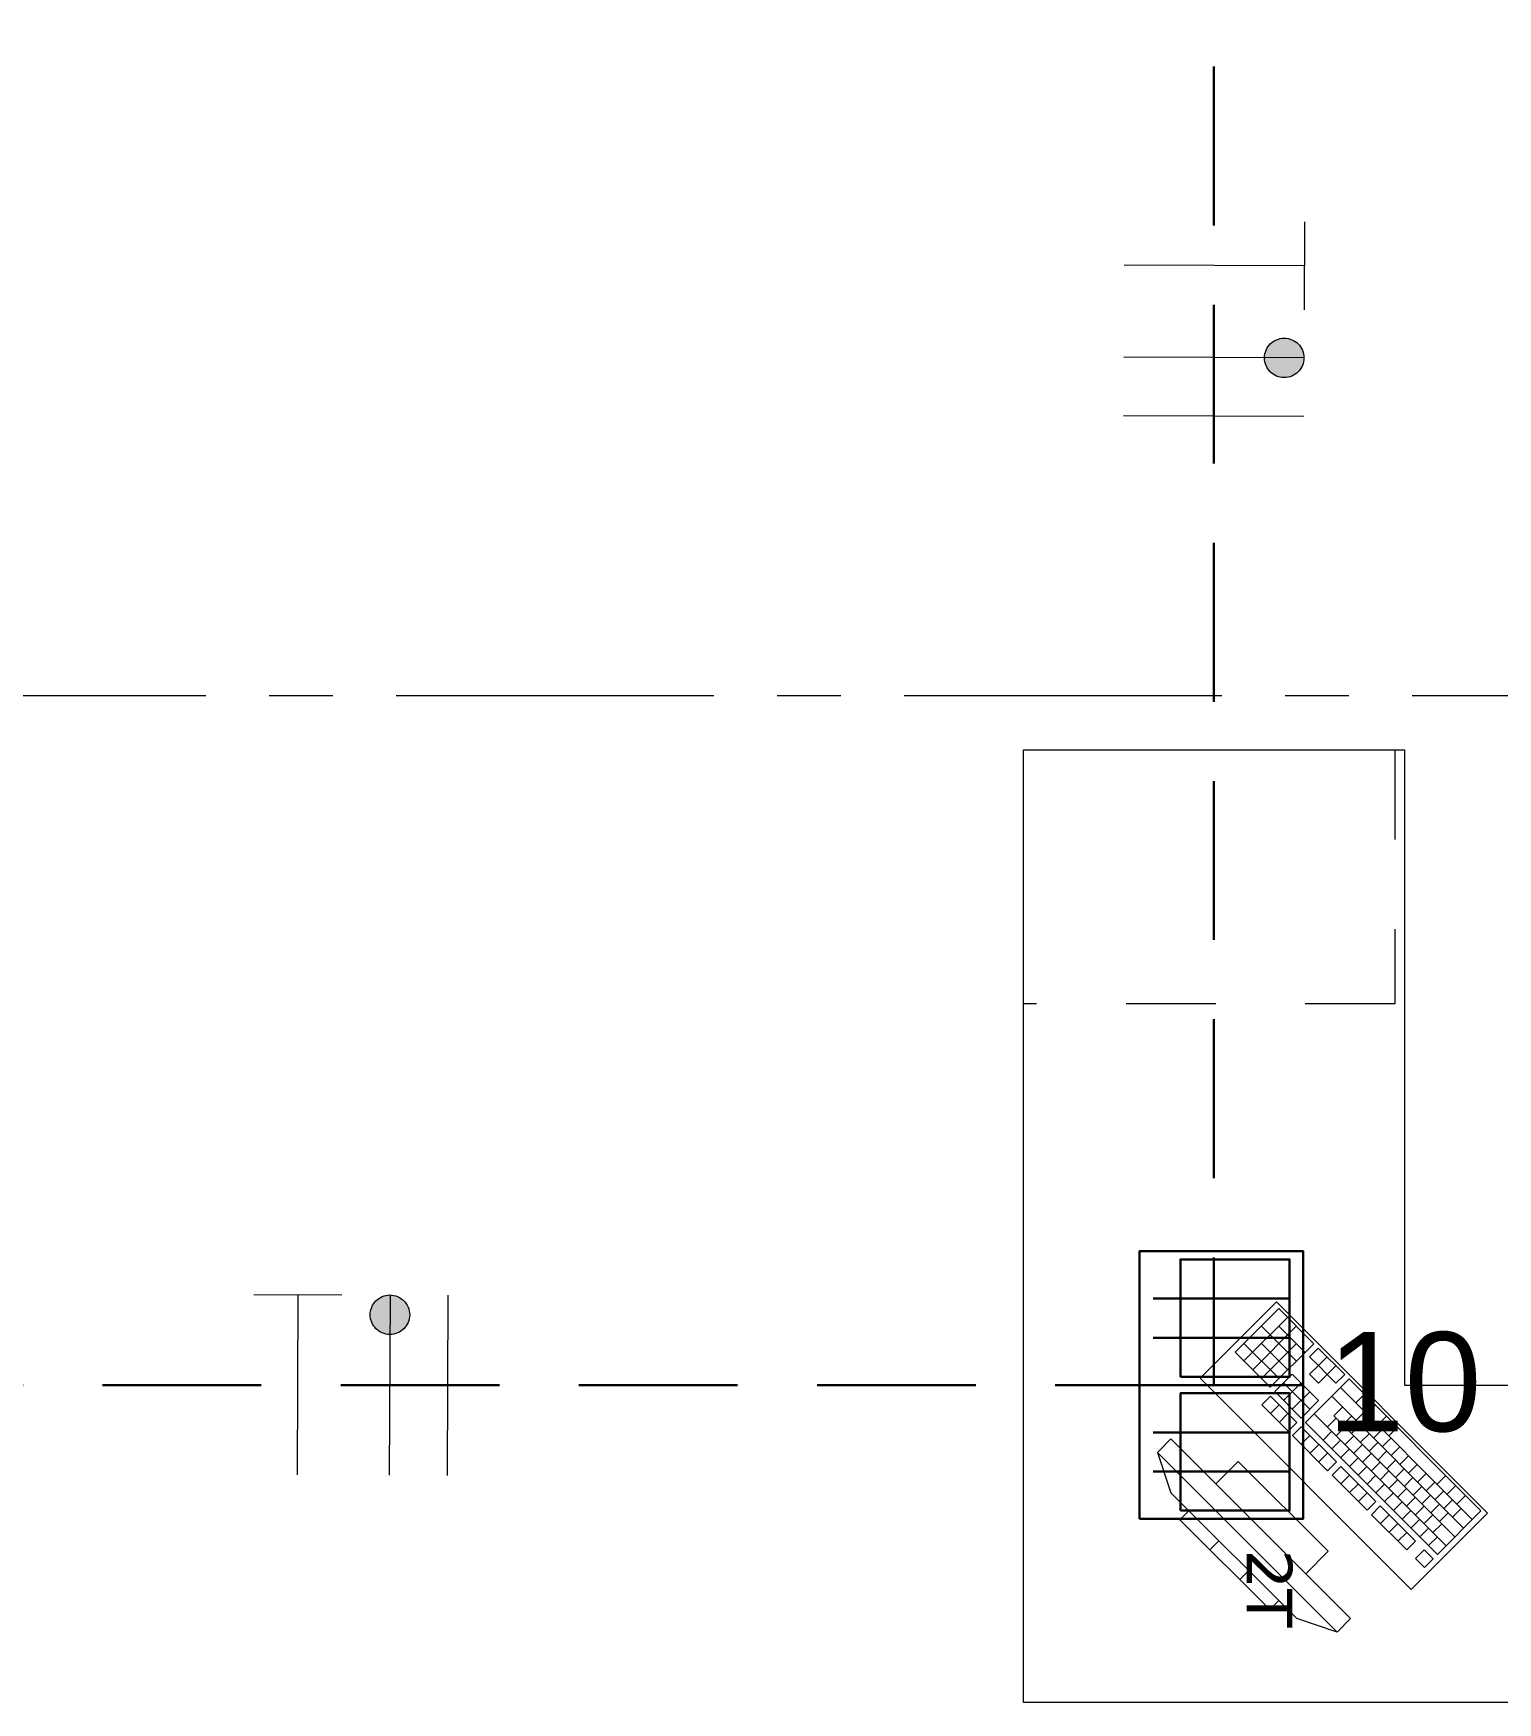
# Model space of a CAD drawing. Header units: inches. Extents: x -19 to 5698, y -728 to 92.
# Drawn here: x 396.767 to 399.073, y 8.416 to 11.044 of the extents above; entities that cross this region are included whole.
import ezdxf

# ---------------------------------------------------------------- set-up
doc = ezdxf.new("R2010")
doc.units = ezdxf.units.IN
doc.header["$MEASUREMENT"] = 0
for name, pattern in [('HIDDEN', [0.375, 0.25, -0.125]), ('Punto & Raya', [0.65, 0.5, -0.075, 0, -0.075]), ('Rayas', [0.282222, 0.141111, -0.141111]), ('RAYITAS', [0.375, 0.25, -0.125])]:
    doc.linetypes.add(name, pattern=pattern)
doc.layers.get('0').update_dxf_attribs({"color": 61})
for name, color, linetype, lineweight in [('00 conduct tomacorr', 120, 'HIDDEN', 30), ('00 IE LUZ EMERGENCIA', 253, 'Continuous', 0), ('T-TECHO-E', 150, 'Continuous', 20), ('TOMACORRIENTE', 22, 'RAYITAS', 9)]:
    doc.layers.add(name, color=color, linetype=linetype, lineweight=lineweight)
doc.layers.add('Interior - Mobiliario', color=7, linetype='Continuous')
doc.layers.add('Marcador - Secciones', color=7, linetype='Continuous')
doc.styles.add('Annotative', font='arial.ttf')

# ---------------------------------------------------------------- blocks, each defined once
blk = doc.blocks.new('CAJA POP UP 6 MODULOS')
at = {"layer": '00 conduct tomacorr', "linetype": 'Continuous'}
for p, q in [((-0.095, -0.165), (-0.095, -0.0151)), ((-0.052, -0.165), (-0.052, -0.0151)), ((0.052, -0.165), (0.052, -0.0151)), ((0.095, -0.165), (0.095, -0.0151)), ((0, -0.165), (0, -0.18))]:
    blk.add_line(p, q, dxfattribs=at)
for points in [[(-0.147, 0), (0.147, 0), (0.147, -0.18), (-0.147, -0.18)], [(0, 0), (0.147, 0), (0.147, -0.18), (0, -0.18)]]:
    blk.add_lwpolyline(points, close=True, dxfattribs=at)
for points in [[(-0.138, -0.045), (-0.009, -0.045), (-0.009, -0.165), (-0.138, -0.165), (-0.138, -0.045)], [(0.009, -0.045), (0.138, -0.045), (0.138, -0.165), (0.009, -0.165), (0.009, -0.045)]]:
    blk.add_lwpolyline(points, dxfattribs=at)
at = {"color": 1, "insert": (-0.1807, -0.168), "char_height": 0.05, "attachment_point": 1, "rotation": 180}
blk.add_mtext_dynamic_manual_height_columns('{\\fVerdana|b0|i0|c0|p34;2T}', width=0.000481, gutter_width=0.1561, heights=[0], dxfattribs=at)
blk = doc.blocks.new('a')
at = {"layer": 'TOMACORRIENTE', "ltscale": 0.05}
h = blk.add_hatch(color=4, dxfattribs=at)
edge = h.paths.add_edge_path()
edge.add_arc((0, 0.0752), 0.0211, 0, 360)
at = {"layer": 'TOMACORRIENTE', "color": 4}
for p, q in [((-0.1455, 0.0963), (-0.0515, 0.0963)), ((-0.0985, 0.0963), (-0.0985, -0.0966)), ((0, 0.0963), (0, -0.0963)), ((0.0623, -0.0963), (0.0623, 0.0963))]:
    blk.add_line(p, q, dxfattribs=at)
blk.add_circle((0, 0.0752), 0.0211, dxfattribs=at)
blk = doc.blocks.new('CABLE 3FACE')
at = {"layer": 'T-TECHO-E', "rotation": 59.94170052614085}
blk.add_blockref('a', (0, 0), dxfattribs=at)

msp = doc.modelspace()

# ---------------------------------------------------------------- linework, layer by layer
at = {"layer": '00 conduct tomacorr'}
for p, q in [((398.626, 15.117), (398.626, 8.9162, 0.0001)), ((398.626, 8.9162, 0.0001), (396.0309, 8.9162))]:
    msp.add_line(p, q, dxfattribs=at)
at = {"layer": 'Interior - Mobiliario', "color": 175, "linetype": 'Rayas', "lineweight": 13}
for p, q in [((398.911, 9.9162), (398.911, 9.5162)), ((398.911, 9.5162), (398.326, 9.5162))]:
    msp.add_line(p, q, dxfattribs=at)
at = {"layer": 'Interior - Mobiliario', "color": 175, "linetype": 'Continuous', "lineweight": 13}
for p, q in [((398.728, 9.0367), (398.6594, 8.9681)), ((398.7419, 9.0228), (398.6733, 8.9543)), ((398.7834, 8.9813), (398.728, 9.0367)), ((398.7557, 9.009), (398.6871, 8.9404)), ((398.756, 8.9539), (398.7006, 9.0093)), ((398.7697, 8.9676), (398.7281, 9.0091)), ((398.6594, 8.9681), (398.7148, 8.9127)), ((398.7285, 8.9264), (398.6732, 8.9818)), ((398.7423, 8.9402), (398.7007, 8.9817)), ((398.7558, 8.9814), (398.701, 8.9266)), ((398.7148, 8.9127), (398.7834, 8.9813)), ((398.7903, 8.9744), (398.7766, 8.9607)), ((398.8319, 8.9328), (398.7903, 8.9744)), ((398.7766, 8.9607), (398.7905, 8.9468)), ((398.7905, 8.9468), (398.7767, 8.9331)), ((398.8042, 8.9605), (398.7905, 8.9468)), ((398.8043, 8.933), (398.7905, 8.9468)), ((398.818, 8.9467), (398.8043, 8.933)), ((398.7492, 8.9332), (398.7218, 8.9058)), ((398.777, 8.878), (398.7355, 8.9195)), ((398.763, 8.9194), (398.7356, 8.892)), ((398.7907, 8.8917), (398.7492, 8.9332)), ((398.8388, 8.9259), (398.7702, 8.8573)), ((398.7767, 8.9331), (398.7906, 8.9193)), ((398.7906, 8.9193), (398.8043, 8.933)), ((398.8043, 8.933), (398.8181, 8.9191)), ((398.8181, 8.9191), (398.8319, 8.9328)), ((399.0328, 8.7045), (398.8251, 8.9122)), ((399.0465, 8.7182), (398.8388, 8.9259)), ((398.7149, 8.8989), (398.7012, 8.8852)), ((398.7012, 8.8852), (398.7427, 8.8437)), ((398.7564, 8.8574), (398.7149, 8.8989)), ((398.7287, 8.8851), (398.715, 8.8714)), ((398.7218, 8.9058), (398.7633, 8.8643)), ((398.7769, 8.9055), (398.7494, 8.8781)), ((398.7633, 8.8643), (398.7907, 8.8917)), ((399.0191, 8.6908), (398.8114, 8.8985)), ((398.863, 8.9017), (398.8493, 8.888)), ((398.8803, 8.8844), (398.8666, 8.8707)), ((398.7426, 8.8713), (398.7289, 8.8575)), ((398.7427, 8.8437), (398.7564, 8.8574)), ((398.7702, 8.8573), (398.9779, 8.6496)), ((398.9916, 8.6633), (398.7839, 8.8711)), ((398.8184, 8.864), (398.8047, 8.8503)), ((398.8287, 8.8812), (398.815, 8.8675)), ((399.0054, 8.6771), (398.815, 8.8675)), ((398.8425, 8.8673), (398.8288, 8.8536)), ((398.8632, 8.8741), (398.8494, 8.8604)), ((398.877, 8.8603), (398.8633, 8.8466)), ((398.8976, 8.8671), (398.8839, 8.8533)), ((398.5583, 8.8314), (398.5371, 8.8102)), ((398.8412, 8.5485), (398.5583, 8.8314)), ((398.7634, 8.8505), (398.7496, 8.8368)), ((398.7496, 8.8368), (398.805, 8.7814)), ((398.8188, 8.7951), (398.7634, 8.8505)), ((398.7772, 8.8366), (398.7635, 8.8229)), ((398.8116, 8.8434), (398.7979, 8.8296)), ((398.8323, 8.8501), (398.8186, 8.8364)), ((398.8461, 8.8363), (398.8324, 8.8226)), ((398.8564, 8.8535), (398.8426, 8.8398)), ((398.8702, 8.8396), (398.8565, 8.8259)), ((398.8908, 8.8464), (398.8771, 8.8327)), ((398.9047, 8.8326), (398.891, 8.8189)), ((398.9149, 8.8497), (398.9012, 8.836)), ((398.5371, 8.8102), (398.82, 8.5273)), ((398.5371, 8.8102), (398.5583, 8.7465)), ((398.7911, 8.8228), (398.7773, 8.8091)), ((398.8049, 8.8089), (398.7912, 8.7952)), ((398.8255, 8.8295), (398.8118, 8.8158)), ((398.8393, 8.8157), (398.8256, 8.802)), ((398.86, 8.8225), (398.8462, 8.8087)), ((398.8738, 8.8086), (398.8601, 8.7949)), ((398.8841, 8.8258), (398.8703, 8.8121)), ((398.8979, 8.8119), (398.8842, 8.7982)), ((398.9185, 8.8187), (398.9048, 8.805)), ((398.9324, 8.8049), (398.9187, 8.7912)), ((398.6644, 8.796), (398.6291, 8.7607)), ((398.8058, 8.6546), (398.6644, 8.796)), ((398.805, 8.7814), (398.8188, 8.7951)), ((398.8257, 8.7882), (398.812, 8.7745)), ((398.8811, 8.7328), (398.8257, 8.7882)), ((398.8532, 8.8018), (398.8395, 8.7881)), ((398.867, 8.788), (398.8533, 8.7743)), ((398.8877, 8.7948), (398.8739, 8.781)), ((398.9015, 8.7809), (398.8878, 8.7672)), ((398.9118, 8.7981), (398.898, 8.7844)), ((398.9256, 8.7842), (398.9119, 8.7705)), ((398.9462, 8.791), (398.9325, 8.7773)), ((398.6291, 8.7607), (398.7705, 8.6192)), ((398.812, 8.7745), (398.8674, 8.7191)), ((398.8395, 8.7743), (398.8258, 8.7606)), ((398.8534, 8.7605), (398.8397, 8.7468)), ((398.8809, 8.7741), (398.8672, 8.7604)), ((398.8947, 8.7603), (398.881, 8.7466)), ((398.9153, 8.7671), (398.9016, 8.7533)), ((398.9292, 8.7532), (398.9155, 8.7395)), ((398.9394, 8.7704), (398.9257, 8.7567)), ((398.9533, 8.7565), (398.9396, 8.7428)), ((398.9601, 8.7772), (398.9464, 8.7635)), ((398.9739, 8.7633), (398.9602, 8.7496)), ((398.9911, 8.7736), (398.9774, 8.7599)), ((399.0067, 8.758), (398.993, 8.7443)), ((398.7563, 8.5485), (398.5583, 8.7465)), ((398.8672, 8.7466), (398.8535, 8.7329)), ((398.8674, 8.7191), (398.8811, 8.7328)), ((398.888, 8.7259), (398.8743, 8.7121)), ((398.9434, 8.6705), (398.888, 8.7259)), ((398.9086, 8.7464), (398.8948, 8.7327)), ((398.9224, 8.7326), (398.9087, 8.7189)), ((398.943, 8.7394), (398.9293, 8.7257)), ((398.9569, 8.7255), (398.9432, 8.7118)), ((398.9671, 8.7427), (398.9534, 8.729)), ((398.981, 8.7288), (398.9673, 8.7151)), ((398.9878, 8.7495), (398.9741, 8.7358)), ((399.0016, 8.7356), (398.9879, 8.7219)), ((399.0223, 8.7424), (399.0086, 8.7287)), ((398.5866, 8.7182), (398.5725, 8.7041)), ((398.5725, 8.7041), (398.7139, 8.5627)), ((398.728, 8.5768), (398.5866, 8.7182)), ((398.8743, 8.7121), (398.9297, 8.6568)), ((398.9018, 8.712), (398.8881, 8.6983)), ((398.9363, 8.7187), (398.9225, 8.705)), ((398.9501, 8.7049), (398.9364, 8.6912)), ((398.9707, 8.7117), (398.957, 8.698)), ((398.9779, 8.6496), (399.0465, 8.7182)), ((398.9948, 8.715), (398.9811, 8.7013)), ((399.0155, 8.7218), (399.0018, 8.7081)), ((398.9157, 8.6982), (398.902, 8.6844)), ((398.9295, 8.6843), (398.9158, 8.6706)), ((398.9639, 8.691), (398.9502, 8.6773)), ((398.9778, 8.6772), (398.9641, 8.6635)), ((398.9846, 8.6978), (398.9709, 8.6841)), ((398.6338, 8.6711), (398.6196, 8.657)), ((398.7705, 8.6192), (398.8058, 8.6546)), ((398.9297, 8.6568), (398.9434, 8.6705)), ((398.9572, 8.6566), (398.9435, 8.6429)), ((398.9711, 8.6428), (398.9572, 8.6566)), ((398.6809, 8.624), (398.6668, 8.6098)), ((398.9435, 8.6429), (398.9574, 8.6291)), ((398.9574, 8.6291), (398.9711, 8.6428)), ((398.7139, 8.5627), (398.728, 8.5768)), ((398.82, 8.5273), (398.7563, 8.5485)), ((398.82, 8.5273), (398.8412, 8.5485))]:
    msp.add_line(p, q, dxfattribs=at)
at = {"layer": 'Interior - Mobiliario', "color": 175, "linetype": 'Continuous', "lineweight": 13, "flags": 128}
for points in [[(398.326, 8.4162), (398.326, 9.9162), (398.926, 9.9162), (398.926, 8.9162), (399.626, 8.9162), (399.626, 8.4162)], [(398.9366, 8.5945), (399.0569, 8.7147), (398.7245, 9.047), (398.6043, 8.9268)]]:
    msp.add_lwpolyline(points, close=True, dxfattribs=at)
at = {"layer": 'Marcador - Secciones', "color": 251, "linetype": 'Punto & Raya', "lineweight": 13, "true_color": 0x636466}
msp.add_line((374.9384, 10.0018), (416.3507, 10.0018), dxfattribs=at)

# ---------------------------------------------------------------- block references
at = {"layer": '00 conduct tomacorr'}
for name, p, xscale, yscale, zscale, rotation in [('CABLE 3FACE', (398.626, 10.5339, 0), 1.47256122672843, 1.47256122672843, 1.47256122672843, 209.7894777823319), ('CABLE 3FACE', (397.328, 8.9162, 0), 1.47256122672843, 1.47256122672843, 1.47256122672843, 299.7894777823319), ('CAJA POP UP 6 MODULOS', (398.5087, 8.9162, 0.0001), 1.432830642179531, 1.432830642179531, 1.432830642179531, 89.99999999999997)]:
    msp.add_blockref(name, p, dxfattribs=dict(at, xscale=xscale, yscale=yscale, zscale=zscale, rotation=rotation))

# ---------------------------------------------------------------- texts
at = {"layer": '00 IE LUZ EMERGENCIA', "style": 'Annotative'}
msp.add_attdef('10', (398.8048, 8.8434, 0), '', height=0.1562, dxfattribs=at)

doc.saveas('drawing.dxf')
